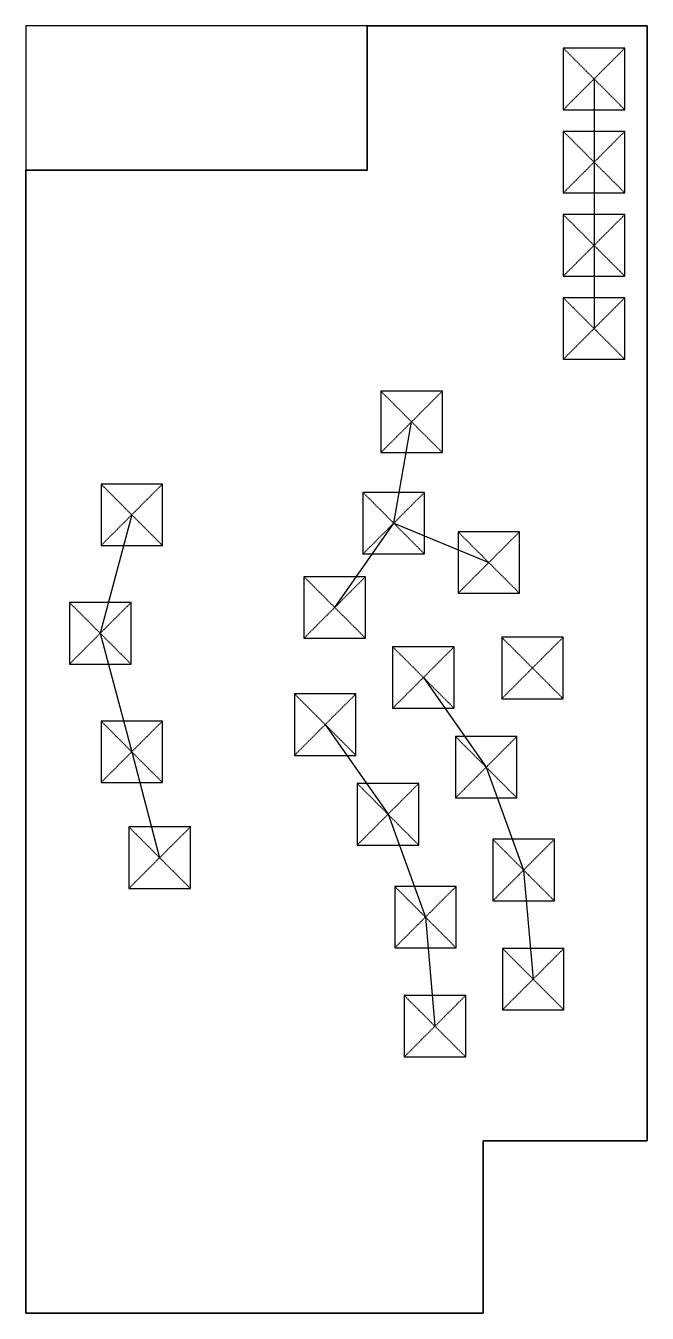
# Model space of a CAD drawing. Header units: millimetres. Extents: x -55 to 87, y -147 to 147.
import ezdxf

# ---------------------------------------------------------------- set-up
doc = ezdxf.new("R2010")
doc.units = ezdxf.units.MM
doc.linetypes.add('DASHED', pattern=[0.2067, 0.1654, -0.0413])

msp = doc.modelspace()

# ---------------------------------------------------------------- linework, layer by layer
at = {"color": 190, "linetype": 'DASHED', "lineweight": 25, "true_color": 0x8018ff}
for p, q in [((81.87, 141.88), (67.82, 127.83)), ((67.82, 141.88), (81.87, 127.83)), ((81.87, 122.88), (67.82, 108.83)), ((67.82, 122.88), (81.87, 108.83)), ((81.87, 103.88), (67.82, 89.83)), ((67.82, 103.88), (81.87, 89.83)), ((81.87, 84.88), (67.82, 70.83)), ((67.82, 84.88), (81.87, 70.83)), ((40.18, 63.58), (26.13, 49.53)), ((26.13, 63.58), (40.18, 49.53)), ((-23.75, 42.35), (-37.8, 28.3)), ((-37.8, 42.35), (-23.75, 28.3)), ((36.1, 40.44), (22.05, 26.39)), ((22.05, 40.44), (36.1, 26.39)), ((57.81, 31.45), (43.76, 17.4)), ((43.76, 31.45), (57.81, 17.4)), ((22.62, 21.19), (8.57, 7.14)), ((8.57, 21.19), (22.62, 7.14)), ((-30.95, 15.29), (-45, 1.24)), ((-45, 15.29), (-30.95, 1.24)), ((67.79, 7.37), (53.74, -6.68)), ((53.74, 7.37), (67.79, -6.68)), ((42.88, 5.19), (28.83, -8.86)), ((28.83, 5.19), (42.88, -8.86)), ((20.45, -5.55), (6.4, -19.6)), ((6.4, -5.55), (20.45, -19.6)), ((-23.75, -11.77), (-37.8, -25.82)), ((-37.8, -11.77), (-23.75, -25.82)), ((57.22, -15.29), (43.17, -29.34)), ((43.17, -15.29), (57.22, -29.34)), ((34.79, -26.03), (20.74, -40.08)), ((20.74, -26.03), (34.79, -40.08)), ((-17.39, -35.95), (-31.44, -50)), ((-31.44, -35.95), (-17.39, -50)), ((65.77, -38.78), (51.72, -52.83)), ((51.72, -38.78), (65.77, -52.83)), ((43.34, -49.52), (29.29, -63.57)), ((29.29, -49.52), (43.34, -63.57)), ((67.95, -63.68), (53.9, -77.73)), ((53.9, -63.68), (67.95, -77.73)), ((45.52, -74.42), (31.47, -88.47)), ((31.47, -74.42), (45.52, -88.47))]:
    msp.add_line(p, q, dxfattribs=at)
for p, q in [((74.85, 134.85), (74.85, 115.85)), ((74.85, 115.85), (74.85, 96.85)), ((74.85, 96.85), (74.85, 77.85)), ((29.07, 33.41), (33.15, 56.56)), ((15.59, 14.16), (29.07, 33.41)), ((29.07, 33.41), (50.78, 24.42))]:
    msp.add_line(p, q)
for points in [[(87, 147), (23, 147), (23, 114), (-55, 114), (-55, -147), (49.5, -147), (49.5, -107.6), (87, -107.6)], [(-55, 114), (23, 114), (23, 147), (-55, 147)], [(81.87, 141.88), (67.82, 141.88), (67.82, 127.83), (81.87, 127.83)], [(81.87, 122.88), (67.82, 122.88), (67.82, 108.83), (81.87, 108.83)], [(81.87, 103.88), (67.82, 103.88), (67.82, 89.83), (81.87, 89.83)], [(81.87, 84.88), (67.82, 84.88), (67.82, 70.83), (81.87, 70.83)], [(40.18, 63.58), (26.13, 63.58), (26.13, 49.53), (40.18, 49.53)], [(-23.75, 42.35), (-37.8, 42.35), (-37.8, 28.3), (-23.75, 28.3)], [(36.1, 40.44), (22.05, 40.44), (22.05, 26.39), (36.1, 26.39)], [(57.81, 31.45), (43.76, 31.45), (43.76, 17.4), (57.81, 17.4)], [(22.62, 21.19), (8.57, 21.19), (8.57, 7.14), (22.62, 7.14)], [(-30.95, 15.29), (-45, 15.29), (-45, 1.24), (-30.95, 1.24)], [(67.79, 7.37), (53.74, 7.37), (53.74, -6.68), (67.79, -6.68)], [(42.88, 5.19), (28.83, 5.19), (28.83, -8.86), (42.88, -8.86)], [(20.45, -5.55), (6.4, -5.55), (6.4, -19.6), (20.45, -19.6)], [(-23.75, -11.77), (-37.8, -11.77), (-37.8, -25.82), (-23.75, -25.82)], [(57.22, -15.29), (43.17, -15.29), (43.17, -29.34), (57.22, -29.34)], [(34.79, -26.03), (20.74, -26.03), (20.74, -40.08), (34.79, -40.08)], [(-17.39, -35.95), (-31.44, -35.95), (-31.44, -50), (-17.39, -50)], [(65.77, -38.78), (51.72, -38.78), (51.72, -52.83), (65.77, -52.83)], [(43.34, -49.52), (29.29, -49.52), (29.29, -63.57), (43.34, -63.57)], [(67.95, -63.68), (53.9, -63.68), (53.9, -77.73), (67.95, -77.73)], [(45.52, -74.42), (31.47, -74.42), (31.47, -88.47), (45.52, -88.47)]]:
    msp.add_lwpolyline(points, close=True)
for points in [[(23, 147), (87, 147), (87, -107.6), (49.5, -107.6), (49.5, -147), (-55, -147), (-55, 114)], [(-30.78, 35.32), (-37.98, 8.26), (-30.78, -18.79), (-24.41, -42.97)], [(35.86, -1.83), (50.2, -22.31), (58.75, -45.8), (60.93, -70.71)], [(13.43, -12.57), (27.77, -33.05), (36.32, -56.54), (38.5, -81.45)]]:
    msp.add_lwpolyline(points)

doc.saveas('drawing.dxf')
